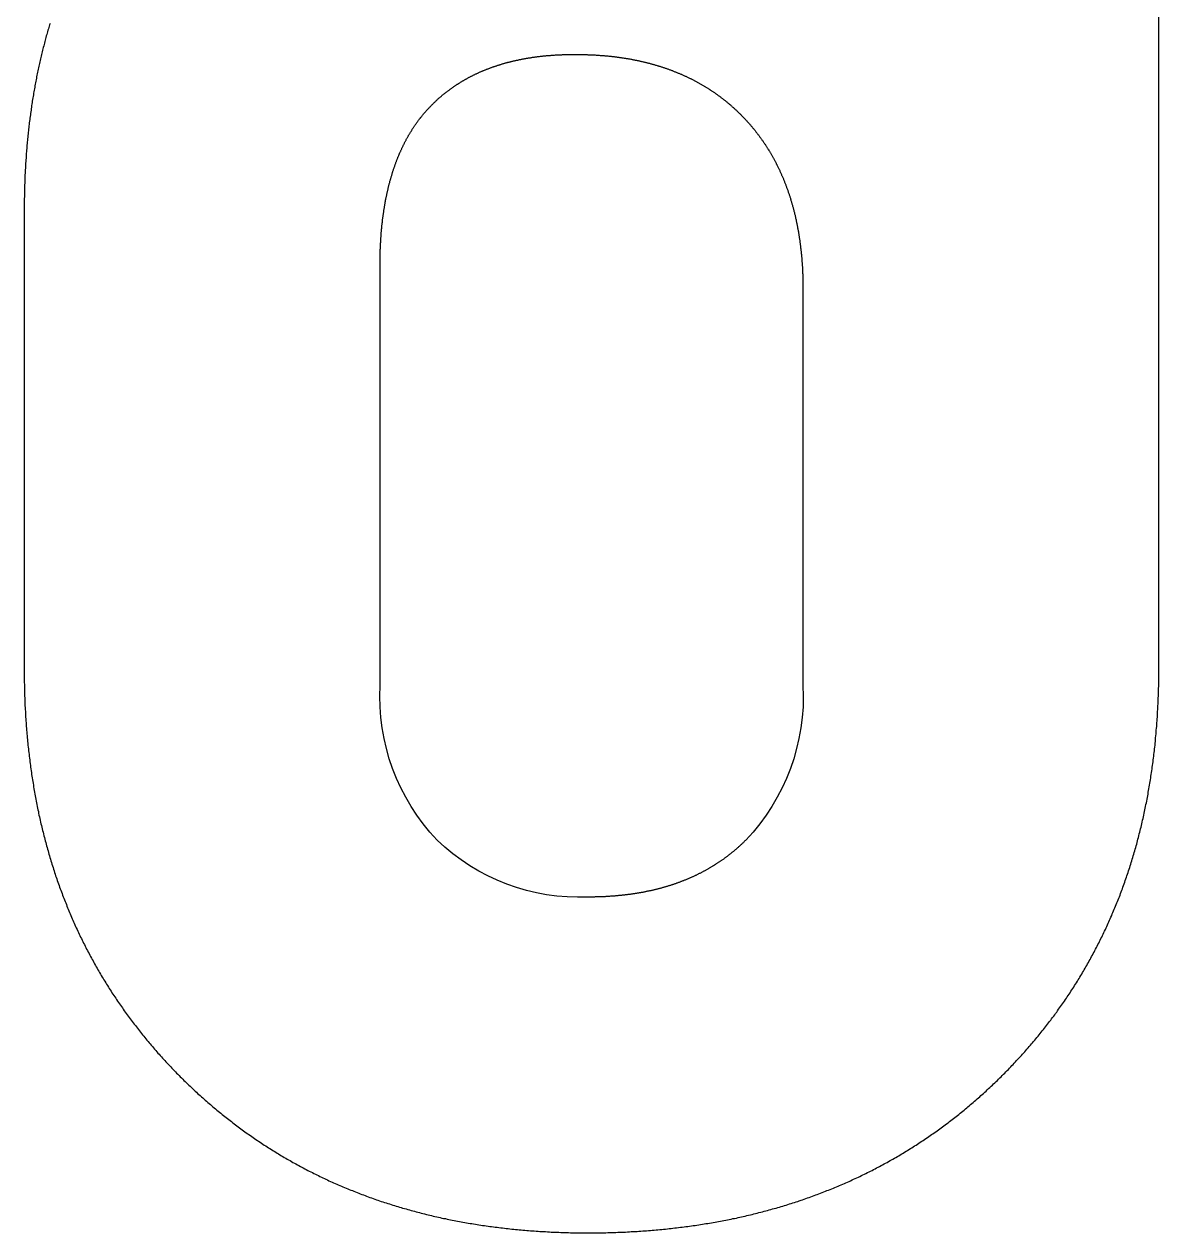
# Model space of a CAD drawing. Header units: millimetres. Extents: x -952 to 939, y -633 to 632.
# Drawn here: x -405.72 to -393.65, y -57.81 to -44.95 of the extents above; entities that cross this region are included whole.
import ezdxf

# ---------------------------------------------------------------- set-up
doc = ezdxf.new("R2010")
doc.units = ezdxf.units.MM
doc.layers.get('0').update_dxf_attribs({"lineweight": 25, "true_color": 0xffffff})

msp = doc.modelspace()

# ---------------------------------------------------------------- linework, layer by layer
at = {"color": 5, "true_color": 0x0000ff, "flags": 128}
msp.add_lwpolyline([(-405.446, -44.946), (-405.451, -44.961), (-405.456, -44.975), (-405.46, -44.99), (-405.464, -45.005), (-405.469, -45.02), (-405.473, -45.035), (-405.477, -45.05), (-405.482, -45.065), (-405.486, -45.08), (-405.49, -45.095), (-405.494, -45.11), (-405.498, -45.125), (-405.502, -45.14), (-405.506, -45.156), (-405.51, -45.171), (-405.514, -45.186), (-405.518, -45.201), (-405.522, -45.217), (-405.526, -45.232), (-405.53, -45.247), (-405.534, -45.263), (-405.537, -45.278), (-405.541, -45.294), (-405.545, -45.309), (-405.548, -45.325), (-405.552, -45.34), (-405.556, -45.356), (-405.559, -45.372), (-405.563, -45.387), (-405.566, -45.403), (-405.569, -45.419), (-405.573, -45.434), (-405.576, -45.45), (-405.579, -45.466), (-405.583, -45.482), (-405.586, -45.498), (-405.589, -45.513), (-405.592, -45.529), (-405.595, -45.545), (-405.598, -45.561), (-405.601, -45.577), (-405.604, -45.593), (-405.607, -45.609), (-405.61, -45.625), (-405.613, -45.642), (-405.616, -45.658), (-405.619, -45.674), (-405.622, -45.69), (-405.624, -45.706), (-405.627, -45.723), (-405.63, -45.739), (-405.632, -45.755), (-405.635, -45.772), (-405.637, -45.788), (-405.64, -45.804), (-405.642, -45.821), (-405.645, -45.837), (-405.647, -45.854), (-405.649, -45.87), (-405.652, -45.887), (-405.654, -45.904), (-405.656, -45.92), (-405.658, -45.937), (-405.661, -45.954), (-405.663, -45.97), (-405.665, -45.987), (-405.667, -46.004), (-405.669, -46.021), (-405.671, -46.037), (-405.673, -46.054), (-405.675, -46.071), (-405.677, -46.088), (-405.678, -46.105), (-405.68, -46.122), (-405.682, -46.139), (-405.684, -46.156), (-405.685, -46.173), (-405.687, -46.19), (-405.689, -46.208), (-405.69, -46.225), (-405.692, -46.242), (-405.693, -46.259), (-405.695, -46.276), (-405.696, -46.294), (-405.697, -46.311), (-405.699, -46.328), (-405.7, -46.346), (-405.701, -46.363), (-405.702, -46.381), (-405.704, -46.398), (-405.705, -46.416), (-405.706, -46.433), (-405.707, -46.451), (-405.708, -46.468), (-405.709, -46.486), (-405.71, -46.504), (-405.711, -46.521), (-405.712, -46.539), (-405.713, -46.557), (-405.713, -46.574), (-405.714, -46.592), (-405.715, -46.61), (-405.716, -46.628), (-405.716, -46.646), (-405.717, -46.664), (-405.718, -46.682), (-405.718, -46.7), (-405.719, -46.718), (-405.719, -46.736), (-405.719, -46.754), (-405.72, -46.772), (-405.72, -46.79), (-405.721, -46.808), (-405.721, -46.826), (-405.721, -46.845), (-405.721, -46.863), (-405.721, -46.881), (-405.722, -46.899), (-405.722, -46.918), (-405.722, -46.936), (-405.722, -46.955), (-405.722, -51.812), (-405.722, -51.833), (-405.722, -51.853), (-405.722, -51.874), (-405.721, -51.895), (-405.721, -51.916), (-405.721, -51.937), (-405.721, -51.957), (-405.72, -51.978), (-405.72, -51.999), (-405.719, -52.019), (-405.719, -52.04), (-405.718, -52.061), (-405.717, -52.081), (-405.717, -52.102), (-405.716, -52.122), (-405.715, -52.143), (-405.714, -52.163), (-405.714, -52.183), (-405.713, -52.204), (-405.712, -52.224), (-405.711, -52.244), (-405.709, -52.265), (-405.708, -52.285), (-405.707, -52.305), (-405.706, -52.325), (-405.705, -52.345), (-405.703, -52.365), (-405.702, -52.385), (-405.7, -52.405), (-405.699, -52.425), (-405.697, -52.445), (-405.696, -52.465), (-405.694, -52.485), (-405.692, -52.505), (-405.691, -52.525), (-405.689, -52.545), (-405.687, -52.565), (-405.685, -52.584), (-405.683, -52.604), (-405.681, -52.624), (-405.679, -52.644), (-405.677, -52.663), (-405.675, -52.683), (-405.673, -52.702), (-405.67, -52.722), (-405.668, -52.741), (-405.666, -52.761), (-405.663, -52.78), (-405.661, -52.8), (-405.658, -52.819), (-405.656, -52.839), (-405.653, -52.858), (-405.651, -52.877), (-405.648, -52.896), (-405.645, -52.916), (-405.642, -52.935), (-405.639, -52.954), (-405.636, -52.973), (-405.634, -52.992), (-405.631, -53.011), (-405.627, -53.03), (-405.624, -53.049), (-405.621, -53.068), (-405.618, -53.087), (-405.615, -53.106), (-405.611, -53.125), (-405.608, -53.144), (-405.605, -53.163), (-405.601, -53.182), (-405.598, -53.2), (-405.594, -53.219), (-405.59, -53.238), (-405.587, -53.257), (-405.583, -53.275), (-405.579, -53.294), (-405.575, -53.312), (-405.571, -53.331), (-405.568, -53.349), (-405.564, -53.368), (-405.56, -53.386), (-405.555, -53.405), (-405.551, -53.423), (-405.547, -53.442), (-405.543, -53.46), (-405.539, -53.478), (-405.534, -53.496), (-405.53, -53.515), (-405.526, -53.533), (-405.521, -53.551), (-405.516, -53.569), (-405.512, -53.587), (-405.507, -53.605), (-405.503, -53.623), (-405.498, -53.642), (-405.493, -53.66), (-405.488, -53.677), (-405.483, -53.695), (-405.478, -53.713), (-405.473, -53.731), (-405.468, -53.749), (-405.463, -53.767), (-405.458, -53.785), (-405.453, -53.802), (-405.448, -53.82), (-405.442, -53.838), (-405.437, -53.855), (-405.432, -53.873), (-405.426, -53.891), (-405.421, -53.908), (-405.415, -53.926), (-405.41, -53.943), (-405.404, -53.961), (-405.398, -53.978), (-405.392, -53.995), (-405.387, -54.013), (-405.381, -54.03), (-405.375, -54.047), (-405.369, -54.065), (-405.363, -54.082), (-405.357, -54.099), (-405.351, -54.116), (-405.345, -54.134), (-405.338, -54.151), (-405.332, -54.168), (-405.326, -54.185), (-405.319, -54.202), (-405.313, -54.219), (-405.307, -54.236), (-405.3, -54.253), (-405.293, -54.27), (-405.287, -54.286), (-405.28, -54.303), (-405.273, -54.32), (-405.267, -54.337), (-405.26, -54.354), (-405.253, -54.37), (-405.246, -54.387), (-405.239, -54.404), (-405.232, -54.42), (-405.225, -54.437), (-405.218, -54.454), (-405.211, -54.47), (-405.204, -54.487), (-405.196, -54.503), (-405.189, -54.519), (-405.182, -54.536), (-405.174, -54.552), (-405.167, -54.569), (-405.159, -54.585), (-405.152, -54.601), (-405.144, -54.617), (-405.136, -54.634), (-405.129, -54.65), (-405.121, -54.666), (-405.113, -54.682), (-405.105, -54.698), (-405.097, -54.714), (-405.089, -54.73), (-405.081, -54.746), (-405.073, -54.762), (-405.065, -54.778), (-405.057, -54.794), (-405.048, -54.81), (-405.04, -54.826), (-405.032, -54.842), (-405.023, -54.857), (-405.015, -54.873), (-405.007, -54.889), (-404.998, -54.905), (-404.989, -54.92), (-404.981, -54.936), (-404.972, -54.952), (-404.963, -54.967), (-404.955, -54.983), (-404.946, -54.998), (-404.937, -55.014), (-404.928, -55.029), (-404.919, -55.044), (-404.91, -55.06), (-404.901, -55.075), (-404.892, -55.091), (-404.882, -55.106), (-404.873, -55.121), (-404.864, -55.136), (-404.854, -55.151), (-404.845, -55.167), (-404.836, -55.182), (-404.826, -55.197), (-404.817, -55.212), (-404.807, -55.227), (-404.797, -55.242), (-404.788, -55.257), (-404.778, -55.272), (-404.768, -55.287), (-404.758, -55.302), (-404.748, -55.317), (-404.738, -55.331), (-404.728, -55.346), (-404.718, -55.361), (-404.708, -55.376), (-404.698, -55.39), (-404.688, -55.405), (-404.677, -55.42), (-404.667, -55.434), (-404.657, -55.449), (-404.646, -55.463), (-404.636, -55.478), (-404.625, -55.492), (-404.615, -55.507), (-404.604, -55.521), (-404.594, -55.536), (-404.583, -55.55), (-404.572, -55.564), (-404.561, -55.579), (-404.55, -55.593), (-404.539, -55.607), (-404.528, -55.621), (-404.517, -55.636), (-404.506, -55.65), (-404.495, -55.664), (-404.484, -55.678), (-404.473, -55.692), (-404.462, -55.706), (-404.45, -55.72), (-404.439, -55.734), (-404.427, -55.748), (-404.416, -55.762), (-404.404, -55.776), (-404.393, -55.789), (-404.381, -55.803), (-404.37, -55.817), (-404.358, -55.831), (-404.346, -55.844), (-404.334, -55.858), (-404.322, -55.872), (-404.31, -55.885), (-404.298, -55.899), (-404.286, -55.912), (-404.274, -55.926), (-404.262, -55.939), (-404.25, -55.953), (-404.238, -55.966), (-404.225, -55.98), (-404.213, -55.993), (-404.201, -56.006), (-404.188, -56.02), (-404.176, -56.033), (-404.163, -56.046), (-404.151, -56.059), (-404.138, -56.073), (-404.125, -56.086), (-404.113, -56.099), (-404.1, -56.112), (-404.087, -56.125), (-404.074, -56.138), (-404.061, -56.151), (-404.048, -56.164), (-404.035, -56.177), (-404.022, -56.19), (-404.009, -56.202), (-403.996, -56.215), (-403.983, -56.228), (-403.969, -56.241), (-403.956, -56.253), (-403.943, -56.266), (-403.93, -56.278), (-403.916, -56.291), (-403.903, -56.303), (-403.89, -56.315), (-403.876, -56.328), (-403.863, -56.34), (-403.849, -56.352), (-403.836, -56.364), (-403.822, -56.376), (-403.809, -56.388), (-403.795, -56.4), (-403.782, -56.412), (-403.768, -56.424), (-403.754, -56.436), (-403.741, -56.448), (-403.727, -56.459), (-403.713, -56.471), (-403.699, -56.483), (-403.686, -56.494), (-403.672, -56.506), (-403.658, -56.517), (-403.644, -56.529), (-403.63, -56.54), (-403.616, -56.552), (-403.602, -56.563), (-403.588, -56.574), (-403.574, -56.585), (-403.56, -56.596), (-403.546, -56.607), (-403.531, -56.618), (-403.517, -56.629), (-403.503, -56.64), (-403.489, -56.651), (-403.474, -56.662), (-403.46, -56.673), (-403.446, -56.683), (-403.431, -56.694), (-403.417, -56.705), (-403.402, -56.715), (-403.388, -56.726), (-403.373, -56.736), (-403.359, -56.747), (-403.344, -56.757), (-403.33, -56.767), (-403.315, -56.778), (-403.3, -56.788), (-403.286, -56.798), (-403.271, -56.808), (-403.256, -56.818), (-403.241, -56.828), (-403.227, -56.838), (-403.212, -56.848), (-403.197, -56.858), (-403.182, -56.868), (-403.167, -56.878), (-403.152, -56.887), (-403.137, -56.897), (-403.122, -56.906), (-403.107, -56.916), (-403.092, -56.926), (-403.077, -56.935), (-403.062, -56.944), (-403.046, -56.954), (-403.031, -56.963), (-403.016, -56.972), (-403.001, -56.981), (-402.985, -56.991), (-402.97, -57), (-402.955, -57.009), (-402.939, -57.018), (-402.924, -57.027), (-402.908, -57.036), (-402.893, -57.044), (-402.877, -57.053), (-402.862, -57.062), (-402.846, -57.071), (-402.83, -57.079), (-402.815, -57.088), (-402.799, -57.096), (-402.783, -57.105), (-402.768, -57.113), (-402.752, -57.122), (-402.736, -57.13), (-402.72, -57.138), (-402.704, -57.147), (-402.688, -57.155), (-402.672, -57.163), (-402.656, -57.171), (-402.64, -57.179), (-402.624, -57.187), (-402.608, -57.195), (-402.592, -57.203), (-402.576, -57.211), (-402.56, -57.218), (-402.544, -57.226), (-402.527, -57.234), (-402.511, -57.242), (-402.495, -57.249), (-402.479, -57.257), (-402.462, -57.264), (-402.446, -57.272), (-402.43, -57.279), (-402.413, -57.286), (-402.397, -57.293), (-402.38, -57.301), (-402.364, -57.308), (-402.347, -57.315), (-402.33, -57.322), (-402.314, -57.329), (-402.297, -57.336), (-402.28, -57.343), (-402.264, -57.35), (-402.247, -57.357), (-402.23, -57.363), (-402.213, -57.37), (-402.197, -57.377), (-402.18, -57.383), (-402.163, -57.39), (-402.146, -57.396), (-402.129, -57.403), (-402.112, -57.409), (-402.095, -57.416), (-402.078, -57.422), (-402.061, -57.428), (-402.044, -57.435), (-402.026, -57.441), (-402.009, -57.447), (-401.992, -57.453), (-401.975, -57.459), (-401.958, -57.465), (-401.94, -57.471), (-401.923, -57.477), (-401.906, -57.482), (-401.888, -57.488), (-401.871, -57.494), (-401.853, -57.499), (-401.836, -57.505), (-401.818, -57.511), (-401.801, -57.516), (-401.783, -57.522), (-401.765, -57.527), (-401.748, -57.532), (-401.73, -57.538), (-401.712, -57.543), (-401.695, -57.548), (-401.677, -57.553), (-401.659, -57.558), (-401.641, -57.563), (-401.623, -57.568), (-401.605, -57.573), (-401.588, -57.578), (-401.57, -57.583), (-401.552, -57.588), (-401.534, -57.593), (-401.516, -57.597), (-401.497, -57.602), (-401.479, -57.606), (-401.461, -57.611), (-401.443, -57.615), (-401.425, -57.62), (-401.407, -57.624), (-401.388, -57.629), (-401.37, -57.633), (-401.352, -57.637), (-401.333, -57.641), (-401.315, -57.645), (-401.296, -57.649), (-401.278, -57.654), (-401.26, -57.658), (-401.241, -57.661), (-401.222, -57.665), (-401.204, -57.669), (-401.185, -57.673), (-401.167, -57.677), (-401.148, -57.68), (-401.129, -57.684), (-401.11, -57.688), (-401.092, -57.691), (-401.073, -57.694), (-401.054, -57.698), (-401.035, -57.701), (-401.016, -57.705), (-400.997, -57.708), (-400.978, -57.711), (-400.959, -57.714), (-400.94, -57.717), (-400.921, -57.72), (-400.902, -57.723), (-400.883, -57.726), (-400.864, -57.729), (-400.845, -57.732), (-400.826, -57.735), (-400.806, -57.738), (-400.787, -57.74), (-400.768, -57.743), (-400.749, -57.746), (-400.729, -57.748), (-400.71, -57.751), (-400.69, -57.753), (-400.671, -57.756), (-400.651, -57.758), (-400.632, -57.76), (-400.612, -57.763), (-400.593, -57.765), (-400.573, -57.767), (-400.554, -57.769), (-400.534, -57.771), (-400.514, -57.773), (-400.495, -57.775), (-400.475, -57.777), (-400.455, -57.779), (-400.435, -57.781), (-400.415, -57.782), (-400.395, -57.784), (-400.375, -57.786), (-400.356, -57.787), (-400.336, -57.789), (-400.316, -57.79), (-400.296, -57.792), (-400.275, -57.793), (-400.255, -57.795), (-400.235, -57.796), (-400.215, -57.797), (-400.195, -57.798), (-400.175, -57.799), (-400.154, -57.8), (-400.134, -57.802), (-400.114, -57.803), (-400.093, -57.803), (-400.073, -57.804), (-400.053, -57.805), (-400.032, -57.806), (-400.012, -57.807), (-399.991, -57.807), (-399.971, -57.808), (-399.95, -57.809), (-399.929, -57.809), (-399.909, -57.81), (-399.888, -57.81), (-399.867, -57.81), (-399.847, -57.811), (-399.826, -57.811), (-399.805, -57.811), (-399.784, -57.811), (-399.764, -57.812), (-399.743, -57.812), (-399.722, -57.812), (-399.701, -57.812), (-399.679, -57.812), (-399.658, -57.811), (-399.637, -57.811), (-399.616, -57.811), (-399.595, -57.811), (-399.574, -57.81), (-399.553, -57.81), (-399.532, -57.81), (-399.511, -57.809), (-399.49, -57.809), (-399.47, -57.808), (-399.449, -57.807), (-399.428, -57.807), (-399.407, -57.806), (-399.387, -57.805), (-399.366, -57.804), (-399.345, -57.803), (-399.325, -57.803), (-399.304, -57.802), (-399.283, -57.8), (-399.263, -57.799), (-399.242, -57.798), (-399.222, -57.797), (-399.201, -57.796), (-399.181, -57.795), (-399.161, -57.793), (-399.14, -57.792), (-399.12, -57.79), (-399.1, -57.789), (-399.08, -57.787), (-399.059, -57.786), (-399.039, -57.784), (-399.019, -57.782), (-398.999, -57.781), (-398.979, -57.779), (-398.959, -57.777), (-398.939, -57.775), (-398.919, -57.773), (-398.899, -57.771), (-398.879, -57.769), (-398.859, -57.767), (-398.839, -57.765), (-398.819, -57.763), (-398.8, -57.76), (-398.78, -57.758), (-398.76, -57.756), (-398.74, -57.753), (-398.721, -57.751), (-398.701, -57.748), (-398.681, -57.746), (-398.662, -57.743), (-398.642, -57.74), (-398.623, -57.738), (-398.603, -57.735), (-398.584, -57.732), (-398.564, -57.729), (-398.545, -57.726), (-398.526, -57.723), (-398.506, -57.72), (-398.487, -57.717), (-398.468, -57.714), (-398.449, -57.711), (-398.429, -57.708), (-398.41, -57.705), (-398.391, -57.701), (-398.372, -57.698), (-398.353, -57.694), (-398.334, -57.691), (-398.315, -57.688), (-398.296, -57.684), (-398.277, -57.68), (-398.258, -57.677), (-398.239, -57.673), (-398.22, -57.669), (-398.201, -57.665), (-398.183, -57.661), (-398.164, -57.658), (-398.145, -57.654), (-398.126, -57.649), (-398.108, -57.645), (-398.089, -57.641), (-398.071, -57.637), (-398.052, -57.633), (-398.033, -57.629), (-398.015, -57.624), (-397.996, -57.62), (-397.978, -57.615), (-397.96, -57.611), (-397.941, -57.606), (-397.923, -57.602), (-397.905, -57.597), (-397.886, -57.593), (-397.868, -57.588), (-397.85, -57.583), (-397.832, -57.578), (-397.814, -57.573), (-397.795, -57.568), (-397.777, -57.563), (-397.759, -57.558), (-397.741, -57.553), (-397.723, -57.548), (-397.705, -57.543), (-397.687, -57.538), (-397.669, -57.532), (-397.652, -57.527), (-397.634, -57.522), (-397.616, -57.516), (-397.598, -57.511), (-397.58, -57.505), (-397.563, -57.499), (-397.545, -57.494), (-397.527, -57.488), (-397.51, -57.482), (-397.492, -57.477), (-397.475, -57.471), (-397.457, -57.465), (-397.44, -57.459), (-397.422, -57.453), (-397.405, -57.447), (-397.387, -57.441), (-397.37, -57.435), (-397.353, -57.428), (-397.335, -57.422), (-397.318, -57.416), (-397.301, -57.409), (-397.284, -57.403), (-397.266, -57.396), (-397.249, -57.39), (-397.232, -57.383), (-397.215, -57.377), (-397.198, -57.37), (-397.181, -57.363), (-397.164, -57.357), (-397.147, -57.35), (-397.13, -57.343), (-397.113, -57.336), (-397.096, -57.329), (-397.08, -57.322), (-397.063, -57.315), (-397.046, -57.308), (-397.029, -57.301), (-397.013, -57.293), (-396.996, -57.286), (-396.979, -57.279), (-396.963, -57.272), (-396.946, -57.264), (-396.93, -57.257), (-396.913, -57.249), (-396.897, -57.242), (-396.88, -57.234), (-396.864, -57.226), (-396.847, -57.218), (-396.831, -57.211), (-396.815, -57.203), (-396.798, -57.195), (-396.782, -57.187), (-396.766, -57.179), (-396.75, -57.171), (-396.733, -57.163), (-396.717, -57.155), (-396.701, -57.147), (-396.685, -57.138), (-396.669, -57.13), (-396.653, -57.122), (-396.637, -57.113), (-396.621, -57.105), (-396.605, -57.096), (-396.589, -57.088), (-396.574, -57.079), (-396.558, -57.071), (-396.542, -57.062), (-396.526, -57.053), (-396.51, -57.044), (-396.495, -57.036), (-396.479, -57.027), (-396.464, -57.018), (-396.448, -57.009), (-396.432, -57), (-396.417, -56.991), (-396.401, -56.981), (-396.386, -56.972), (-396.37, -56.963), (-396.355, -56.954), (-396.34, -56.944), (-396.324, -56.935), (-396.309, -56.926), (-396.294, -56.916), (-396.278, -56.906), (-396.263, -56.897), (-396.248, -56.887), (-396.233, -56.878), (-396.218, -56.868), (-396.203, -56.858), (-396.188, -56.848), (-396.173, -56.838), (-396.158, -56.828), (-396.143, -56.818), (-396.128, -56.808), (-396.113, -56.798), (-396.098, -56.788), (-396.083, -56.778), (-396.068, -56.767), (-396.054, -56.757), (-396.039, -56.747), (-396.024, -56.736), (-396.009, -56.726), (-395.995, -56.715), (-395.98, -56.705), (-395.966, -56.694), (-395.951, -56.683), (-395.936, -56.673), (-395.922, -56.662), (-395.908, -56.651), (-395.893, -56.64), (-395.879, -56.629), (-395.864, -56.618), (-395.85, -56.607), (-395.836, -56.596), (-395.821, -56.585), (-395.807, -56.574), (-395.793, -56.563), (-395.779, -56.552), (-395.765, -56.54), (-395.751, -56.529), (-395.737, -56.517), (-395.722, -56.506), (-395.708, -56.494), (-395.694, -56.483), (-395.681, -56.471), (-395.667, -56.459), (-395.653, -56.448), (-395.639, -56.436), (-395.625, -56.424), (-395.611, -56.412), (-395.597, -56.4), (-395.584, -56.388), (-395.57, -56.376), (-395.556, -56.364), (-395.543, -56.352), (-395.529, -56.34), (-395.516, -56.328), (-395.502, -56.315), (-395.489, -56.303), (-395.475, -56.291), (-395.462, -56.278), (-395.448, -56.266), (-395.435, -56.253), (-395.421, -56.241), (-395.408, -56.228), (-395.395, -56.215), (-395.382, -56.202), (-395.368, -56.19), (-395.355, -56.177), (-395.342, -56.164), (-395.329, -56.151), (-395.316, -56.138), (-395.303, -56.125), (-395.29, -56.112), (-395.277, -56.099), (-395.264, -56.086), (-395.251, -56.073), (-395.238, -56.059), (-395.226, -56.046), (-395.213, -56.033), (-395.2, -56.02), (-395.188, -56.006), (-395.175, -55.993), (-395.163, -55.98), (-395.15, -55.966), (-395.138, -55.953), (-395.126, -55.939), (-395.113, -55.926), (-395.101, -55.912), (-395.089, -55.899), (-395.077, -55.885), (-395.065, -55.872), (-395.053, -55.858), (-395.041, -55.844), (-395.029, -55.831), (-395.017, -55.817), (-395.005, -55.803), (-394.993, -55.789), (-394.982, -55.776), (-394.97, -55.762), (-394.959, -55.748), (-394.947, -55.734), (-394.935, -55.72), (-394.924, -55.706), (-394.913, -55.692), (-394.901, -55.678), (-394.89, -55.664), (-394.879, -55.65), (-394.868, -55.636), (-394.856, -55.621), (-394.845, -55.607), (-394.834, -55.593), (-394.823, -55.579), (-394.812, -55.564), (-394.801, -55.55), (-394.791, -55.536), (-394.78, -55.521), (-394.769, -55.507), (-394.758, -55.492), (-394.748, -55.478), (-394.737, -55.463), (-394.727, -55.449), (-394.716, -55.434), (-394.706, -55.42), (-394.695, -55.405), (-394.685, -55.39), (-394.675, -55.376), (-394.665, -55.361), (-394.654, -55.346), (-394.644, -55.331), (-394.634, -55.317), (-394.624, -55.302), (-394.614, -55.287), (-394.604, -55.272), (-394.595, -55.257), (-394.585, -55.242), (-394.575, -55.227), (-394.565, -55.212), (-394.556, -55.197), (-394.546, -55.182), (-394.536, -55.167), (-394.527, -55.151), (-394.517, -55.136), (-394.508, -55.121), (-394.499, -55.106), (-394.489, -55.091), (-394.48, -55.075), (-394.471, -55.06), (-394.462, -55.044), (-394.453, -55.029), (-394.444, -55.014), (-394.435, -54.998), (-394.426, -54.983), (-394.417, -54.967), (-394.408, -54.952), (-394.399, -54.936), (-394.391, -54.92), (-394.382, -54.905), (-394.373, -54.889), (-394.365, -54.873), (-394.356, -54.857), (-394.348, -54.842), (-394.339, -54.826), (-394.331, -54.81), (-394.323, -54.794), (-394.314, -54.778), (-394.306, -54.762), (-394.298, -54.746), (-394.29, -54.73), (-394.282, -54.714), (-394.274, -54.698), (-394.266, -54.682), (-394.258, -54.666), (-394.25, -54.65), (-394.242, -54.634), (-394.234, -54.617), (-394.227, -54.601), (-394.219, -54.585), (-394.211, -54.569), (-394.204, -54.552), (-394.196, -54.536), (-394.189, -54.519), (-394.181, -54.503), (-394.174, -54.487), (-394.167, -54.47), (-394.16, -54.454), (-394.152, -54.437), (-394.145, -54.42), (-394.138, -54.404), (-394.131, -54.387), (-394.124, -54.37), (-394.117, -54.354), (-394.11, -54.337), (-394.103, -54.32), (-394.097, -54.303), (-394.09, -54.286), (-394.083, -54.27), (-394.077, -54.253), (-394.07, -54.236), (-394.063, -54.219), (-394.057, -54.202), (-394.051, -54.185), (-394.044, -54.168), (-394.038, -54.151), (-394.032, -54.134), (-394.025, -54.116), (-394.019, -54.099), (-394.013, -54.082), (-394.007, -54.065), (-394.001, -54.047), (-393.995, -54.03), (-393.989, -54.013), (-393.983, -53.995), (-393.977, -53.978), (-393.972, -53.961), (-393.966, -53.943), (-393.96, -53.926), (-393.955, -53.908), (-393.949, -53.891), (-393.944, -53.873), (-393.938, -53.855), (-393.933, -53.838), (-393.927, -53.82), (-393.922, -53.802), (-393.917, -53.785), (-393.912, -53.767), (-393.906, -53.749), (-393.901, -53.731), (-393.896, -53.713), (-393.891, -53.695), (-393.886, -53.677), (-393.881, -53.66), (-393.877, -53.642), (-393.872, -53.623), (-393.867, -53.605), (-393.862, -53.587), (-393.858, -53.569), (-393.853, -53.551), (-393.849, -53.533), (-393.844, -53.515), (-393.84, -53.496), (-393.835, -53.478), (-393.831, -53.46), (-393.827, -53.442), (-393.823, -53.423), (-393.818, -53.405), (-393.814, -53.386), (-393.81, -53.368), (-393.806, -53.349), (-393.802, -53.331), (-393.798, -53.312), (-393.794, -53.294), (-393.791, -53.275), (-393.787, -53.257), (-393.783, -53.238), (-393.779, -53.219), (-393.776, -53.2), (-393.772, -53.182), (-393.769, -53.163), (-393.765, -53.144), (-393.762, -53.125), (-393.759, -53.106), (-393.755, -53.087), (-393.752, -53.068), (-393.749, -53.049), (-393.746, -53.03), (-393.743, -53.011), (-393.739, -52.992), (-393.736, -52.973), (-393.734, -52.954), (-393.731, -52.935), (-393.728, -52.916), (-393.725, -52.896), (-393.722, -52.877), (-393.72, -52.858), (-393.717, -52.839), (-393.714, -52.819), (-393.712, -52.8), (-393.709, -52.78), (-393.707, -52.761), (-393.705, -52.741), (-393.702, -52.722), (-393.7, -52.702), (-393.698, -52.683), (-393.695, -52.663), (-393.693, -52.644), (-393.691, -52.624), (-393.689, -52.604), (-393.687, -52.584), (-393.685, -52.565), (-393.684, -52.545), (-393.682, -52.525), (-393.68, -52.505), (-393.678, -52.485), (-393.677, -52.465), (-393.675, -52.445), (-393.673, -52.425), (-393.672, -52.405), (-393.67, -52.385), (-393.669, -52.365), (-393.668, -52.345), (-393.666, -52.325), (-393.665, -52.305), (-393.664, -52.285), (-393.663, -52.265), (-393.662, -52.244), (-393.661, -52.224), (-393.66, -52.204), (-393.659, -52.183), (-393.658, -52.163), (-393.657, -52.143), (-393.656, -52.122), (-393.655, -52.102), (-393.655, -52.081), (-393.654, -52.061), (-393.653, -52.04), (-393.653, -52.019), (-393.652, -51.999), (-393.652, -51.978), (-393.652, -51.957), (-393.651, -51.937), (-393.651, -51.916), (-393.651, -51.895), (-393.651, -51.874), (-393.65, -51.853), (-393.65, -51.833), (-393.65, -51.812), (-393.65, -38.097)], dxfattribs=at)
msp.add_lwpolyline([(-399.722, -54.24, -0.206096), (-401.329, -53.633, -0.205579), (-401.936, -51.99), (-401.936, -47.526), (-401.936, -47.517), (-401.936, -47.508), (-401.936, -47.499), (-401.936, -47.49), (-401.936, -47.482), (-401.936, -47.473), (-401.936, -47.464), (-401.936, -47.455), (-401.935, -47.446), (-401.935, -47.438), (-401.935, -47.429), (-401.935, -47.42), (-401.935, -47.411), (-401.934, -47.403), (-401.934, -47.394), (-401.934, -47.385), (-401.934, -47.377), (-401.933, -47.368), (-401.933, -47.36), (-401.933, -47.351), (-401.932, -47.342), (-401.932, -47.334), (-401.932, -47.325), (-401.931, -47.317), (-401.931, -47.308), (-401.931, -47.3), (-401.93, -47.291), (-401.93, -47.283), (-401.929, -47.275), (-401.929, -47.266), (-401.928, -47.258), (-401.928, -47.249), (-401.927, -47.241), (-401.927, -47.233), (-401.926, -47.224), (-401.925, -47.216), (-401.925, -47.208), (-401.924, -47.2), (-401.924, -47.191), (-401.923, -47.183), (-401.922, -47.175), (-401.922, -47.167), (-401.921, -47.159), (-401.92, -47.151), (-401.919, -47.142), (-401.919, -47.134), (-401.918, -47.126), (-401.917, -47.118), (-401.916, -47.11), (-401.916, -47.102), (-401.915, -47.094), (-401.914, -47.086), (-401.913, -47.078), (-401.912, -47.07), (-401.911, -47.062), (-401.91, -47.054), (-401.909, -47.046), (-401.909, -47.038), (-401.908, -47.03), (-401.907, -47.023), (-401.906, -47.015), (-401.905, -47.007), (-401.904, -46.999), (-401.903, -46.991), (-401.901, -46.984), (-401.9, -46.976), (-401.899, -46.968), (-401.898, -46.96), (-401.897, -46.953), (-401.896, -46.945), (-401.895, -46.937), (-401.894, -46.93), (-401.892, -46.922), (-401.891, -46.914), (-401.89, -46.907), (-401.889, -46.899), (-401.888, -46.892), (-401.886, -46.884), (-401.885, -46.877), (-401.884, -46.869), (-401.882, -46.862), (-401.881, -46.854), (-401.88, -46.847), (-401.878, -46.839), (-401.877, -46.832), (-401.876, -46.825), (-401.874, -46.817), (-401.873, -46.81), (-401.871, -46.803), (-401.87, -46.795), (-401.868, -46.788), (-401.867, -46.781), (-401.865, -46.773), (-401.864, -46.766), (-401.862, -46.759), (-401.861, -46.752), (-401.859, -46.744), (-401.858, -46.737), (-401.856, -46.73), (-401.854, -46.723), (-401.853, -46.716), (-401.851, -46.709), (-401.849, -46.702), (-401.848, -46.695), (-401.846, -46.688), (-401.844, -46.681), (-401.842, -46.674), (-401.841, -46.667), (-401.839, -46.66), (-401.837, -46.653), (-401.835, -46.646), (-401.833, -46.639), (-401.832, -46.632), (-401.83, -46.625), (-401.828, -46.618), (-401.826, -46.611), (-401.824, -46.604), (-401.822, -46.598), (-401.82, -46.591), (-401.818, -46.584), (-401.816, -46.577), (-401.814, -46.571), (-401.812, -46.564), (-401.81, -46.557), (-401.808, -46.55), (-401.806, -46.544), (-401.804, -46.537), (-401.802, -46.53), (-401.8, -46.524), (-401.798, -46.517), (-401.796, -46.511), (-401.794, -46.504), (-401.791, -46.498), (-401.789, -46.491), (-401.787, -46.484), (-401.785, -46.478), (-401.783, -46.472), (-401.78, -46.465), (-401.778, -46.459), (-401.776, -46.452), (-401.774, -46.446), (-401.771, -46.439), (-401.769, -46.433), (-401.767, -46.427), (-401.764, -46.42), (-401.762, -46.414), (-401.759, -46.408), (-401.757, -46.401), (-401.755, -46.395), (-401.752, -46.389), (-401.75, -46.383), (-401.747, -46.377), (-401.745, -46.37), (-401.742, -46.364), (-401.74, -46.358), (-401.737, -46.352), (-401.735, -46.346), (-401.732, -46.34), (-401.729, -46.334), (-401.727, -46.328), (-401.724, -46.322), (-401.722, -46.316), (-401.719, -46.31), (-401.716, -46.304), (-401.713, -46.298), (-401.711, -46.292), (-401.708, -46.286), (-401.705, -46.28), (-401.703, -46.274), (-401.7, -46.268), (-401.697, -46.262), (-401.694, -46.256), (-401.691, -46.25), (-401.689, -46.245), (-401.686, -46.239), (-401.683, -46.233), (-401.68, -46.227), (-401.677, -46.222), (-401.674, -46.216), (-401.671, -46.21), (-401.668, -46.204), (-401.665, -46.199), (-401.662, -46.193), (-401.659, -46.188), (-401.656, -46.182), (-401.653, -46.176), (-401.65, -46.171), (-401.647, -46.165), (-401.644, -46.16), (-401.641, -46.154), (-401.638, -46.149), (-401.635, -46.143), (-401.632, -46.138), (-401.628, -46.132), (-401.625, -46.127), (-401.622, -46.121), (-401.619, -46.116), (-401.616, -46.111), (-401.612, -46.105), (-401.609, -46.1), (-401.606, -46.095), (-401.602, -46.089), (-401.599, -46.084), (-401.596, -46.079), (-401.593, -46.073), (-401.589, -46.068), (-401.586, -46.063), (-401.582, -46.058), (-401.579, -46.053), (-401.576, -46.047), (-401.572, -46.042), (-401.569, -46.037), (-401.565, -46.032), (-401.562, -46.027), (-401.558, -46.022), (-401.555, -46.017), (-401.551, -46.012), (-401.548, -46.007), (-401.544, -46.002), (-401.54, -45.997), (-401.537, -45.992), (-401.533, -45.987), (-401.53, -45.982), (-401.526, -45.977), (-401.522, -45.972), (-401.519, -45.967), (-401.515, -45.963), (-401.511, -45.958), (-401.507, -45.953), (-401.504, -45.948), (-401.5, -45.943), (-401.496, -45.939), (-401.492, -45.934), (-401.488, -45.929), (-401.485, -45.924), (-401.481, -45.92), (-401.477, -45.915), (-401.473, -45.91), (-401.469, -45.906), (-401.465, -45.901), (-401.461, -45.896), (-401.457, -45.892), (-401.453, -45.887), (-401.449, -45.883), (-401.445, -45.878), (-401.441, -45.874), (-401.437, -45.869), (-401.433, -45.865), (-401.429, -45.86), (-401.425, -45.856), (-401.421, -45.851), (-401.417, -45.847), (-401.413, -45.843), (-401.409, -45.838), (-401.404, -45.834), (-401.4, -45.83), (-401.396, -45.825), (-401.392, -45.821), (-401.388, -45.817), (-401.383, -45.812), (-401.379, -45.808), (-401.375, -45.804), (-401.371, -45.8), (-401.366, -45.795), (-401.362, -45.791), (-401.358, -45.787), (-401.353, -45.783), (-401.349, -45.779), (-401.345, -45.775), (-401.34, -45.771), (-401.336, -45.767), (-401.332, -45.762), (-401.327, -45.758), (-401.323, -45.754), (-401.318, -45.75), (-401.314, -45.746), (-401.309, -45.742), (-401.305, -45.738), (-401.3, -45.735), (-401.296, -45.731), (-401.291, -45.727), (-401.287, -45.723), (-401.282, -45.719), (-401.278, -45.715), (-401.273, -45.711), (-401.268, -45.707), (-401.264, -45.704), (-401.259, -45.7), (-401.254, -45.696), (-401.25, -45.692), (-401.245, -45.689), (-401.24, -45.685), (-401.236, -45.681), (-401.231, -45.677), (-401.226, -45.674), (-401.222, -45.67), (-401.217, -45.666), (-401.212, -45.663), (-401.207, -45.659), (-401.202, -45.656), (-401.198, -45.652), (-401.193, -45.648), (-401.188, -45.645), (-401.183, -45.641), (-401.178, -45.638), (-401.173, -45.634), (-401.168, -45.631), (-401.164, -45.627), (-401.159, -45.624), (-401.154, -45.621), (-401.149, -45.617), (-401.144, -45.614), (-401.139, -45.61), (-401.134, -45.607), (-401.129, -45.604), (-401.124, -45.6), (-401.119, -45.597), (-401.114, -45.594), (-401.109, -45.591), (-401.103, -45.587), (-401.098, -45.584), (-401.093, -45.581), (-401.088, -45.578), (-401.083, -45.575), (-401.078, -45.571), (-401.073, -45.568), (-401.067, -45.565), (-401.062, -45.562), (-401.057, -45.559), (-401.052, -45.556), (-401.047, -45.553), (-401.041, -45.55), (-401.036, -45.547), (-401.031, -45.544), (-401.025, -45.541), (-401.02, -45.538), (-401.015, -45.535), (-401.009, -45.532), (-401.004, -45.529), (-400.999, -45.526), (-400.993, -45.523), (-400.988, -45.52), (-400.983, -45.517), (-400.977, -45.514), (-400.972, -45.512), (-400.966, -45.509), (-400.961, -45.506), (-400.955, -45.503), (-400.95, -45.5), (-400.944, -45.498), (-400.939, -45.495), (-400.933, -45.492), (-400.928, -45.49), (-400.922, -45.487), (-400.917, -45.484), (-400.911, -45.482), (-400.905, -45.479), (-400.9, -45.476), (-400.894, -45.474), (-400.888, -45.471), (-400.883, -45.469), (-400.877, -45.466), (-400.871, -45.463), (-400.866, -45.461), (-400.86, -45.458), (-400.854, -45.456), (-400.848, -45.454), (-400.843, -45.451), (-400.837, -45.449), (-400.831, -45.446), (-400.825, -45.444), (-400.819, -45.442), (-400.814, -45.439), (-400.808, -45.437), (-400.802, -45.434), (-400.796, -45.432), (-400.79, -45.43), (-400.784, -45.428), (-400.778, -45.425), (-400.772, -45.423), (-400.766, -45.421), (-400.76, -45.419), (-400.755, -45.417), (-400.749, -45.414), (-400.743, -45.412), (-400.737, -45.41), (-400.73, -45.408), (-400.724, -45.406), (-400.718, -45.404), (-400.712, -45.402), (-400.706, -45.4), (-400.7, -45.398), (-400.694, -45.396), (-400.688, -45.394), (-400.682, -45.392), (-400.676, -45.39), (-400.669, -45.388), (-400.663, -45.386), (-400.657, -45.384), (-400.651, -45.382), (-400.644, -45.38), (-400.638, -45.378), (-400.632, -45.376), (-400.626, -45.374), (-400.619, -45.373), (-400.613, -45.371), (-400.607, -45.369), (-400.6, -45.367), (-400.594, -45.366), (-400.588, -45.364), (-400.581, -45.362), (-400.575, -45.36), (-400.569, -45.359), (-400.562, -45.357), (-400.556, -45.355), (-400.549, -45.354), (-400.543, -45.352), (-400.536, -45.351), (-400.53, -45.349), (-400.523, -45.347), (-400.517, -45.346), (-400.51, -45.344), (-400.504, -45.343), (-400.497, -45.341), (-400.491, -45.34), (-400.484, -45.338), (-400.477, -45.337), (-400.471, -45.336), (-400.464, -45.334), (-400.458, -45.333), (-400.451, -45.331), (-400.444, -45.33), (-400.438, -45.329), (-400.431, -45.327), (-400.424, -45.326), (-400.417, -45.325), (-400.411, -45.323), (-400.404, -45.322), (-400.397, -45.321), (-400.39, -45.32), (-400.384, -45.319), (-400.377, -45.317), (-400.37, -45.316), (-400.363, -45.315), (-400.356, -45.314), (-400.349, -45.313), (-400.342, -45.312), (-400.336, -45.311), (-400.329, -45.309), (-400.322, -45.308), (-400.315, -45.307), (-400.308, -45.306), (-400.301, -45.305), (-400.294, -45.304), (-400.287, -45.303), (-400.28, -45.302), (-400.273, -45.302), (-400.266, -45.301), (-400.259, -45.3), (-400.252, -45.299), (-400.245, -45.298), (-400.238, -45.297), (-400.23, -45.296), (-400.223, -45.295), (-400.216, -45.295), (-400.209, -45.294), (-400.202, -45.293), (-400.195, -45.292), (-400.187, -45.292), (-400.18, -45.291), (-400.173, -45.29), (-400.166, -45.289), (-400.159, -45.289), (-400.151, -45.288), (-400.144, -45.288), (-400.137, -45.287), (-400.129, -45.286), (-400.122, -45.286), (-400.115, -45.285), (-400.107, -45.285), (-400.1, -45.284), (-400.093, -45.284), (-400.085, -45.283), (-400.078, -45.283), (-400.07, -45.282), (-400.063, -45.282), (-400.055, -45.281), (-400.048, -45.281), (-400.041, -45.28), (-400.033, -45.28), (-400.026, -45.28), (-400.018, -45.279), (-400.01, -45.279), (-400.003, -45.279), (-399.995, -45.278), (-399.988, -45.278), (-399.98, -45.278), (-399.973, -45.278), (-399.965, -45.277), (-399.957, -45.277), (-399.95, -45.277), (-399.942, -45.277), (-399.934, -45.277), (-399.927, -45.276), (-399.919, -45.276), (-399.911, -45.276), (-399.903, -45.276), (-399.896, -45.276), (-399.888, -45.276), (-399.88, -45.276), (-399.872, -45.276), (-399.865, -45.276), (-399.856, -45.276), (-399.847, -45.276), (-399.838, -45.276), (-399.829, -45.276), (-399.82, -45.276), (-399.811, -45.276), (-399.802, -45.276), (-399.794, -45.277), (-399.785, -45.277), (-399.776, -45.277), (-399.767, -45.277), (-399.759, -45.277), (-399.75, -45.278), (-399.741, -45.278), (-399.732, -45.278), (-399.724, -45.279), (-399.715, -45.279), (-399.706, -45.279), (-399.698, -45.28), (-399.689, -45.28), (-399.68, -45.28), (-399.672, -45.281), (-399.663, -45.281), (-399.655, -45.282), (-399.646, -45.282), (-399.638, -45.283), (-399.629, -45.283), (-399.621, -45.284), (-399.612, -45.284), (-399.604, -45.285), (-399.595, -45.286), (-399.587, -45.286), (-399.578, -45.287), (-399.57, -45.288), (-399.561, -45.288), (-399.553, -45.289), (-399.545, -45.29), (-399.536, -45.291), (-399.528, -45.291), (-399.52, -45.292), (-399.511, -45.293), (-399.503, -45.294), (-399.495, -45.295), (-399.487, -45.295), (-399.478, -45.296), (-399.47, -45.297), (-399.462, -45.298), (-399.454, -45.299), (-399.445, -45.3), (-399.437, -45.301), (-399.429, -45.302), (-399.421, -45.303), (-399.413, -45.304), (-399.405, -45.305), (-399.397, -45.306), (-399.389, -45.308), (-399.38, -45.309), (-399.372, -45.31), (-399.364, -45.311), (-399.356, -45.312), (-399.348, -45.313), (-399.34, -45.315), (-399.332, -45.316), (-399.324, -45.317), (-399.316, -45.319), (-399.309, -45.32), (-399.301, -45.321), (-399.293, -45.323), (-399.285, -45.324), (-399.277, -45.325), (-399.269, -45.327), (-399.261, -45.328), (-399.253, -45.33), (-399.246, -45.331), (-399.238, -45.333), (-399.23, -45.334), (-399.222, -45.336), (-399.215, -45.337), (-399.207, -45.339), (-399.199, -45.34), (-399.191, -45.342), (-399.184, -45.344), (-399.176, -45.345), (-399.168, -45.347), (-399.161, -45.349), (-399.153, -45.351), (-399.146, -45.352), (-399.138, -45.354), (-399.13, -45.356), (-399.123, -45.358), (-399.115, -45.359), (-399.108, -45.361), (-399.1, -45.363), (-399.093, -45.365), (-399.085, -45.367), (-399.078, -45.369), (-399.07, -45.371), (-399.063, -45.373), (-399.055, -45.375), (-399.048, -45.377), (-399.041, -45.379), (-399.033, -45.381), (-399.026, -45.383), (-399.019, -45.385), (-399.011, -45.387), (-399.004, -45.389), (-398.997, -45.391), (-398.989, -45.394), (-398.982, -45.396), (-398.975, -45.398), (-398.968, -45.4), (-398.96, -45.402), (-398.953, -45.405), (-398.946, -45.407), (-398.939, -45.409), (-398.932, -45.412), (-398.924, -45.414), (-398.917, -45.416), (-398.91, -45.419), (-398.903, -45.421), (-398.896, -45.424), (-398.889, -45.426), (-398.882, -45.428), (-398.875, -45.431), (-398.868, -45.433), (-398.861, -45.436), (-398.854, -45.439), (-398.847, -45.441), (-398.84, -45.444), (-398.833, -45.446), (-398.826, -45.449), (-398.819, -45.452), (-398.812, -45.454), (-398.805, -45.457), (-398.798, -45.46), (-398.791, -45.462), (-398.785, -45.465), (-398.778, -45.468), (-398.771, -45.471), (-398.764, -45.474), (-398.757, -45.476), (-398.751, -45.479), (-398.744, -45.482), (-398.737, -45.485), (-398.73, -45.488), (-398.724, -45.491), (-398.717, -45.494), (-398.71, -45.497), (-398.704, -45.5), (-398.697, -45.503), (-398.69, -45.506), (-398.684, -45.509), (-398.677, -45.512), (-398.671, -45.515), (-398.664, -45.518), (-398.657, -45.521), (-398.651, -45.524), (-398.644, -45.528), (-398.638, -45.531), (-398.631, -45.534), (-398.625, -45.537), (-398.618, -45.541), (-398.612, -45.544), (-398.606, -45.547), (-398.599, -45.55), (-398.593, -45.554), (-398.586, -45.557), (-398.58, -45.561), (-398.574, -45.564), (-398.567, -45.567), (-398.561, -45.571), (-398.555, -45.574), (-398.548, -45.578), (-398.542, -45.581), (-398.536, -45.585), (-398.529, -45.588), (-398.523, -45.592), (-398.517, -45.595), (-398.511, -45.599), (-398.505, -45.603), (-398.498, -45.606), (-398.492, -45.61), (-398.486, -45.614), (-398.48, -45.617), (-398.474, -45.621), (-398.468, -45.625), (-398.462, -45.629), (-398.456, -45.632), (-398.45, -45.636), (-398.444, -45.64), (-398.438, -45.644), (-398.432, -45.648), (-398.426, -45.651), (-398.42, -45.655), (-398.414, -45.659), (-398.408, -45.663), (-398.402, -45.667), (-398.396, -45.671), (-398.39, -45.675), (-398.384, -45.679), (-398.378, -45.683), (-398.372, -45.687), (-398.366, -45.691), (-398.361, -45.696), (-398.355, -45.7), (-398.349, -45.704), (-398.343, -45.708), (-398.338, -45.712), (-398.332, -45.716), (-398.326, -45.721), (-398.32, -45.725), (-398.315, -45.729), (-398.309, -45.733), (-398.303, -45.738), (-398.298, -45.742), (-398.292, -45.746), (-398.286, -45.751), (-398.281, -45.755), (-398.275, -45.759), (-398.27, -45.764), (-398.264, -45.768), (-398.258, -45.773), (-398.253, -45.777), (-398.247, -45.782), (-398.242, -45.786), (-398.236, -45.791), (-398.231, -45.795), (-398.225, -45.8), (-398.22, -45.805), (-398.215, -45.809), (-398.209, -45.814), (-398.204, -45.819), (-398.198, -45.823), (-398.193, -45.828), (-398.188, -45.833), (-398.182, -45.837), (-398.177, -45.842), (-398.172, -45.847), (-398.166, -45.852), (-398.161, -45.857), (-398.156, -45.862), (-398.151, -45.866), (-398.145, -45.871), (-398.14, -45.876), (-398.135, -45.881), (-398.13, -45.886), (-398.125, -45.891), (-398.12, -45.896), (-398.114, -45.901), (-398.109, -45.906), (-398.104, -45.911), (-398.099, -45.916), (-398.094, -45.921), (-398.089, -45.926), (-398.084, -45.932), (-398.079, -45.937), (-398.074, -45.942), (-398.069, -45.947), (-398.064, -45.952), (-398.059, -45.957), (-398.054, -45.963), (-398.049, -45.968), (-398.044, -45.973), (-398.039, -45.978), (-398.034, -45.984), (-398.03, -45.989), (-398.025, -45.994), (-398.02, -46), (-398.015, -46.005), (-398.01, -46.01), (-398.006, -46.016), (-398.001, -46.021), (-397.996, -46.027), (-397.992, -46.032), (-397.987, -46.038), (-397.982, -46.043), (-397.978, -46.049), (-397.973, -46.054), (-397.969, -46.06), (-397.964, -46.065), (-397.959, -46.071), (-397.955, -46.076), (-397.95, -46.082), (-397.946, -46.087), (-397.941, -46.093), (-397.937, -46.099), (-397.933, -46.104), (-397.928, -46.11), (-397.924, -46.116), (-397.919, -46.121), (-397.915, -46.127), (-397.911, -46.133), (-397.906, -46.138), (-397.902, -46.144), (-397.898, -46.15), (-397.894, -46.156), (-397.889, -46.162), (-397.885, -46.167), (-397.881, -46.173), (-397.877, -46.179), (-397.873, -46.185), (-397.869, -46.191), (-397.865, -46.197), (-397.86, -46.203), (-397.856, -46.209), (-397.852, -46.215), (-397.848, -46.22), (-397.844, -46.226), (-397.84, -46.232), (-397.836, -46.238), (-397.832, -46.244), (-397.828, -46.251), (-397.824, -46.257), (-397.821, -46.263), (-397.817, -46.269), (-397.813, -46.275), (-397.809, -46.281), (-397.805, -46.287), (-397.801, -46.293), (-397.798, -46.299), (-397.794, -46.306), (-397.79, -46.312), (-397.786, -46.318), (-397.783, -46.324), (-397.779, -46.33), (-397.775, -46.337), (-397.772, -46.343), (-397.768, -46.349), (-397.765, -46.356), (-397.761, -46.362), (-397.757, -46.368), (-397.754, -46.375), (-397.75, -46.381), (-397.747, -46.387), (-397.743, -46.394), (-397.74, -46.4), (-397.736, -46.407), (-397.733, -46.413), (-397.73, -46.42), (-397.726, -46.426), (-397.723, -46.433), (-397.72, -46.439), (-397.716, -46.446), (-397.713, -46.452), (-397.71, -46.459), (-397.706, -46.465), (-397.703, -46.472), (-397.7, -46.478), (-397.697, -46.485), (-397.693, -46.492), (-397.69, -46.498), (-397.687, -46.505), (-397.684, -46.512), (-397.681, -46.518), (-397.678, -46.525), (-397.675, -46.532), (-397.672, -46.539), (-397.669, -46.545), (-397.666, -46.552), (-397.663, -46.559), (-397.66, -46.566), (-397.657, -46.573), (-397.654, -46.579), (-397.651, -46.586), (-397.648, -46.593), (-397.645, -46.6), (-397.642, -46.607), (-397.639, -46.614), (-397.637, -46.621), (-397.634, -46.628), (-397.631, -46.635), (-397.628, -46.642), (-397.626, -46.649), (-397.623, -46.656), (-397.62, -46.663), (-397.617, -46.67), (-397.615, -46.677), (-397.612, -46.684), (-397.61, -46.691), (-397.607, -46.698), (-397.604, -46.705), (-397.602, -46.713), (-397.599, -46.72), (-397.597, -46.727), (-397.594, -46.734), (-397.592, -46.741), (-397.589, -46.748), (-397.587, -46.756), (-397.584, -46.763), (-397.582, -46.77), (-397.58, -46.778), (-397.577, -46.785), (-397.575, -46.792), (-397.573, -46.799), (-397.57, -46.807), (-397.568, -46.814), (-397.566, -46.822), (-397.564, -46.829), (-397.561, -46.836), (-397.559, -46.844), (-397.557, -46.851), (-397.555, -46.859), (-397.553, -46.866), (-397.55, -46.874), (-397.548, -46.881), (-397.546, -46.889), (-397.544, -46.896), (-397.542, -46.904), (-397.54, -46.911), (-397.538, -46.919), (-397.536, -46.927), (-397.534, -46.934), (-397.532, -46.942), (-397.53, -46.95), (-397.528, -46.957), (-397.526, -46.965), (-397.525, -46.973), (-397.523, -46.98), (-397.521, -46.988), (-397.519, -46.996), (-397.517, -47.004), (-397.515, -47.011), (-397.514, -47.019), (-397.512, -47.027), (-397.51, -47.035), (-397.509, -47.043), (-397.507, -47.05), (-397.505, -47.058), (-397.504, -47.066), (-397.502, -47.074), (-397.5, -47.082), (-397.499, -47.09), (-397.497, -47.098), (-397.496, -47.106), (-397.494, -47.114), (-397.493, -47.122), (-397.491, -47.13), (-397.49, -47.138), (-397.488, -47.146), (-397.487, -47.154), (-397.485, -47.162), (-397.484, -47.17), (-397.483, -47.178), (-397.481, -47.186), (-397.48, -47.195), (-397.479, -47.203), (-397.477, -47.211), (-397.476, -47.219), (-397.475, -47.227), (-397.474, -47.235), (-397.473, -47.244), (-397.471, -47.252), (-397.47, -47.26), (-397.469, -47.269), (-397.468, -47.277), (-397.467, -47.285), (-397.466, -47.293), (-397.465, -47.302), (-397.464, -47.31), (-397.463, -47.319), (-397.462, -47.327), (-397.461, -47.335), (-397.46, -47.344), (-397.459, -47.352), (-397.458, -47.361), (-397.457, -47.369), (-397.456, -47.378), (-397.455, -47.386), (-397.454, -47.395), (-397.453, -47.403), (-397.453, -47.412), (-397.452, -47.42), (-397.451, -47.429), (-397.45, -47.437), (-397.449, -47.446), (-397.449, -47.455), (-397.448, -47.463), (-397.447, -47.472), (-397.447, -47.481), (-397.446, -47.489), (-397.445, -47.498), (-397.445, -47.507), (-397.444, -47.516), (-397.444, -47.524), (-397.443, -47.533), (-397.443, -47.542), (-397.442, -47.551), (-397.442, -47.56), (-397.441, -47.568), (-397.441, -47.577), (-397.44, -47.586), (-397.44, -47.595), (-397.44, -47.604), (-397.439, -47.613), (-397.439, -47.622), (-397.439, -47.631), (-397.438, -47.64), (-397.438, -47.649), (-397.438, -47.658), (-397.437, -47.667), (-397.437, -47.676), (-397.437, -47.685), (-397.437, -47.694), (-397.437, -47.703), (-397.437, -47.712), (-397.436, -47.721), (-397.436, -47.73), (-397.436, -47.739), (-397.436, -47.748), (-397.436, -47.758), (-397.436, -47.767), (-397.436, -47.776), (-397.436, -51.99, -0.205579), (-398.043, -53.633), (-398.048, -53.638), (-398.053, -53.643), (-398.057, -53.647), (-398.062, -53.652), (-398.067, -53.657), (-398.072, -53.661), (-398.077, -53.666), (-398.082, -53.67), (-398.086, -53.675), (-398.091, -53.68), (-398.096, -53.684), (-398.101, -53.689), (-398.106, -53.693), (-398.111, -53.698), (-398.116, -53.702), (-398.121, -53.707), (-398.126, -53.711), (-398.131, -53.715), (-398.136, -53.72), (-398.141, -53.724), (-398.146, -53.729), (-398.151, -53.733), (-398.156, -53.737), (-398.161, -53.742), (-398.166, -53.746), (-398.171, -53.75), (-398.176, -53.754), (-398.182, -53.759), (-398.187, -53.763), (-398.192, -53.767), (-398.197, -53.771), (-398.202, -53.775), (-398.207, -53.78), (-398.213, -53.784), (-398.218, -53.788), (-398.223, -53.792), (-398.228, -53.796), (-398.234, -53.8), (-398.239, -53.804), (-398.244, -53.808), (-398.25, -53.812), (-398.255, -53.816), (-398.26, -53.82), (-398.266, -53.824), (-398.271, -53.828), (-398.276, -53.832), (-398.282, -53.836), (-398.287, -53.839), (-398.293, -53.843), (-398.298, -53.847), (-398.304, -53.851), (-398.309, -53.855), (-398.314, -53.858), (-398.32, -53.862), (-398.325, -53.866), (-398.331, -53.87), (-398.337, -53.873), (-398.342, -53.877), (-398.348, -53.881), (-398.353, -53.884), (-398.359, -53.888), (-398.364, -53.892), (-398.37, -53.895), (-398.376, -53.899), (-398.381, -53.902), (-398.387, -53.906), (-398.393, -53.909), (-398.398, -53.913), (-398.404, -53.916), (-398.41, -53.92), (-398.416, -53.923), (-398.421, -53.927), (-398.427, -53.93), (-398.433, -53.933), (-398.439, -53.937), (-398.445, -53.94), (-398.45, -53.943), (-398.456, -53.947), (-398.462, -53.95), (-398.468, -53.953), (-398.474, -53.957), (-398.48, -53.96), (-398.486, -53.963), (-398.492, -53.966), (-398.498, -53.969), (-398.503, -53.973), (-398.509, -53.976), (-398.515, -53.979), (-398.521, -53.982), (-398.527, -53.985), (-398.533, -53.988), (-398.54, -53.991), (-398.546, -53.994), (-398.552, -53.997), (-398.558, -54), (-398.564, -54.003), (-398.57, -54.006), (-398.576, -54.009), (-398.582, -54.012), (-398.588, -54.015), (-398.595, -54.018), (-398.601, -54.021), (-398.607, -54.023), (-398.613, -54.026), (-398.619, -54.029), (-398.626, -54.032), (-398.632, -54.035), (-398.638, -54.037), (-398.644, -54.04), (-398.651, -54.043), (-398.657, -54.045), (-398.663, -54.048), (-398.67, -54.051), (-398.676, -54.053), (-398.682, -54.056), (-398.689, -54.059), (-398.695, -54.061), (-398.702, -54.064), (-398.708, -54.066), (-398.714, -54.069), (-398.721, -54.071), (-398.727, -54.074), (-398.734, -54.076), (-398.74, -54.079), (-398.747, -54.081), (-398.753, -54.084), (-398.76, -54.086), (-398.766, -54.088), (-398.773, -54.091), (-398.78, -54.093), (-398.786, -54.095), (-398.793, -54.098), (-398.799, -54.1), (-398.806, -54.102), (-398.813, -54.105), (-398.819, -54.107), (-398.826, -54.109), (-398.833, -54.111), (-398.839, -54.113), (-398.846, -54.116), (-398.853, -54.118), (-398.86, -54.12), (-398.866, -54.122), (-398.873, -54.124), (-398.88, -54.126), (-398.887, -54.128), (-398.894, -54.13), (-398.9, -54.132), (-398.907, -54.134), (-398.914, -54.136), (-398.921, -54.138), (-398.928, -54.14), (-398.935, -54.142), (-398.942, -54.144), (-398.949, -54.146), (-398.956, -54.148), (-398.962, -54.149), (-398.969, -54.151), (-398.976, -54.153), (-398.983, -54.155), (-398.99, -54.157), (-398.998, -54.158), (-399.005, -54.16), (-399.012, -54.162), (-399.019, -54.164), (-399.026, -54.165), (-399.033, -54.167), (-399.04, -54.169), (-399.047, -54.17), (-399.054, -54.172), (-399.061, -54.173), (-399.069, -54.175), (-399.076, -54.176), (-399.083, -54.178), (-399.09, -54.179), (-399.097, -54.181), (-399.105, -54.182), (-399.112, -54.184), (-399.119, -54.185), (-399.127, -54.187), (-399.134, -54.188), (-399.141, -54.19), (-399.148, -54.191), (-399.156, -54.192), (-399.163, -54.194), (-399.171, -54.195), (-399.178, -54.196), (-399.185, -54.197), (-399.193, -54.199), (-399.2, -54.2), (-399.208, -54.201), (-399.215, -54.202), (-399.223, -54.203), (-399.23, -54.205), (-399.238, -54.206), (-399.245, -54.207), (-399.253, -54.208), (-399.26, -54.209), (-399.268, -54.21), (-399.275, -54.211), (-399.283, -54.212), (-399.29, -54.213), (-399.298, -54.214), (-399.306, -54.215), (-399.313, -54.216), (-399.321, -54.217), (-399.329, -54.218), (-399.336, -54.219), (-399.344, -54.22), (-399.352, -54.221), (-399.359, -54.221), (-399.367, -54.222), (-399.375, -54.223), (-399.383, -54.224), (-399.39, -54.225), (-399.398, -54.225), (-399.406, -54.226), (-399.414, -54.227), (-399.422, -54.228), (-399.43, -54.228), (-399.437, -54.229), (-399.445, -54.23), (-399.453, -54.23), (-399.461, -54.231), (-399.469, -54.231), (-399.477, -54.232), (-399.485, -54.232), (-399.493, -54.233), (-399.501, -54.233), (-399.509, -54.234), (-399.517, -54.234), (-399.525, -54.235), (-399.533, -54.235), (-399.541, -54.236), (-399.549, -54.236), (-399.557, -54.237), (-399.565, -54.237), (-399.573, -54.237), (-399.581, -54.238), (-399.59, -54.238), (-399.598, -54.238), (-399.606, -54.238), (-399.614, -54.239), (-399.622, -54.239), (-399.631, -54.239), (-399.639, -54.239), (-399.647, -54.239), (-399.655, -54.24), (-399.663, -54.24), (-399.672, -54.24), (-399.68, -54.24), (-399.688, -54.24), (-399.697, -54.24), (-399.705, -54.24), (-399.713, -54.24)], format="xyb", close=True, dxfattribs=at)

doc.saveas('drawing.dxf')
